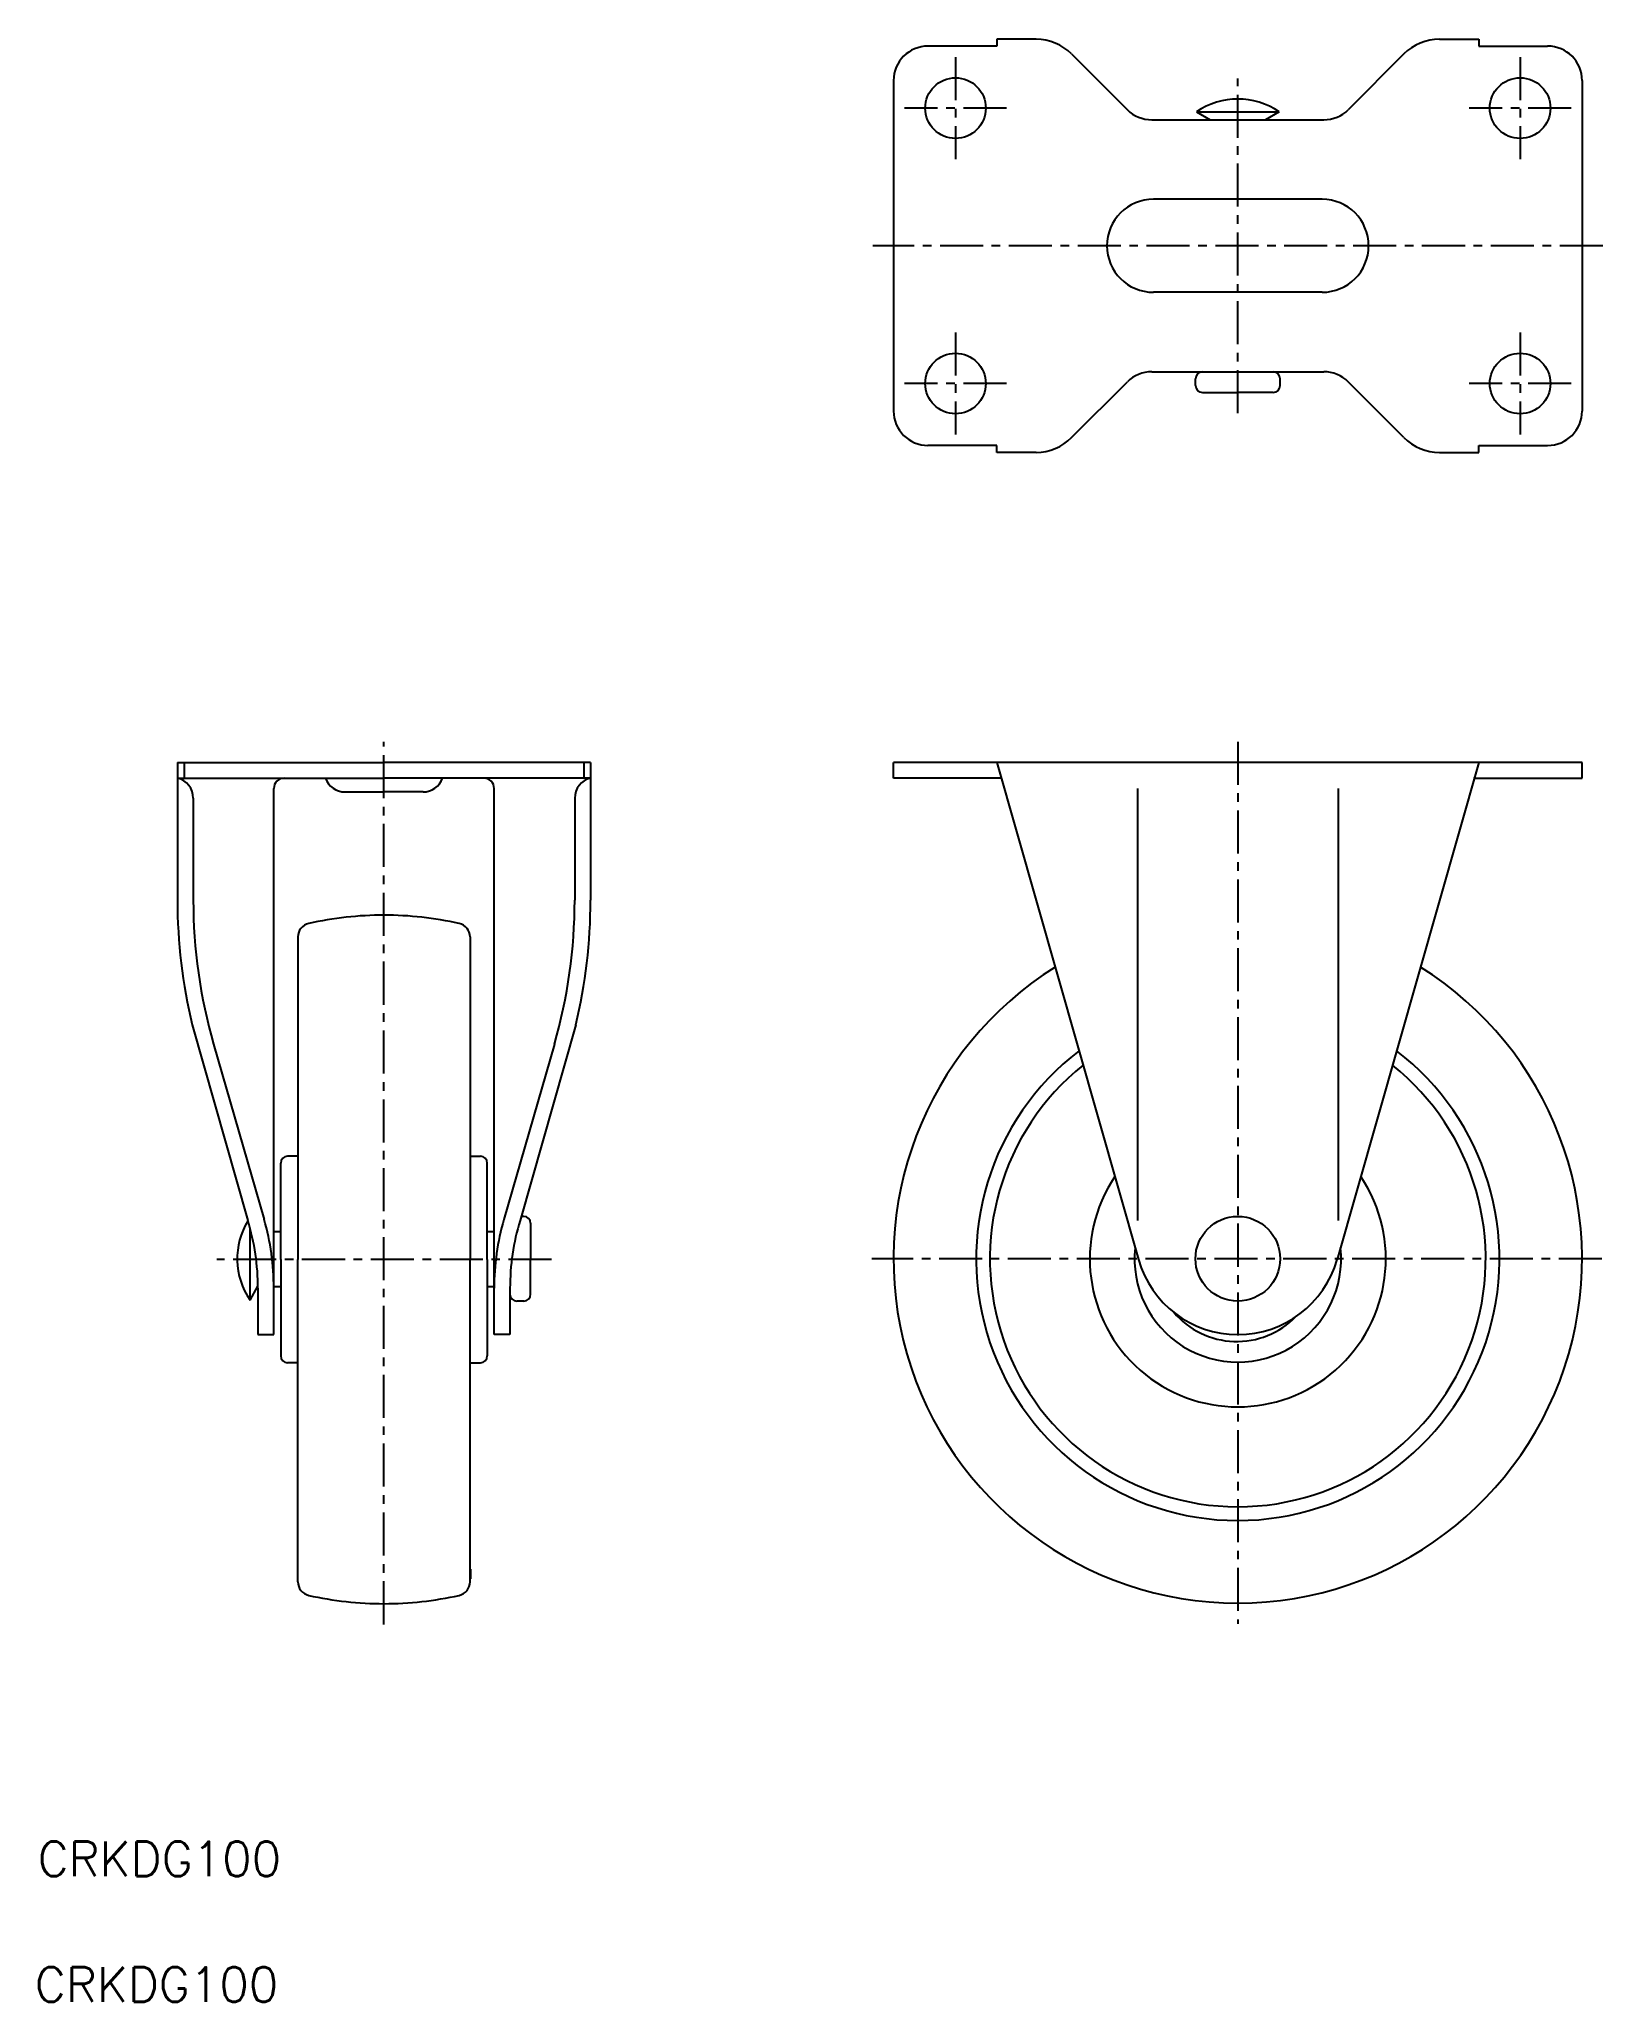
# Model space of a CAD drawing. Extents: x 14 to 241, y -21 to 264.
import ezdxf

# ---------------------------------------------------------------- set-up
doc = ezdxf.new("R2010")
doc.units = 0
doc.header["$LTSCALE"] = 5
doc.linetypes.add('CENTER', pattern=[2, 1.25, -0.25, 0.25, -0.25])
doc.layers.get('0').update_dxf_attribs({"linetype": 'CONTINUOUS'})
doc.layers.add('CENTER', color=1, linetype='CENTER')
doc.styles.get("Standard").update_dxf_attribs({"font": 'txt.shx'})

msp = doc.modelspace()

# ---------------------------------------------------------------- linework, layer by layer
at = {"color": 7, "linetype": 'CONTINUOUS'}
for p, q in [((152.831128, 262.694967), (142.831128, 262.694967)), ((152.831128, 263.694967), (152.831128, 262.694967)), ((158.536301, 263.694967), (152.831128, 263.694967)), ((217.125955, 263.694967), (222.831128, 263.694967)), ((222.831128, 263.694967), (222.831128, 262.694967)), ((222.831128, 262.694967), (232.831128, 262.694967)), ((163.69818, 261.556847), (171.795594, 253.459433)), ((211.964075, 261.556847), (203.866662, 253.459433)), ((137.831128, 257.694967), (137.831128, 209.694967)), ((237.831128, 257.694967), (237.831128, 209.694967)), ((175.331128, 251.994967), (200.331128, 251.994967)), ((181.831128, 253.149668), (193.831128, 253.149668)), ((181.831128, 253.149668), (183.831128, 251.994967)), ((193.831128, 253.149668), (191.831128, 251.994967)), ((200.081128, 240.444967), (175.581128, 240.444967)), ((200.081128, 226.944967), (175.581128, 226.944967)), ((163.69818, 205.833088), (171.795594, 213.930501)), ((175.331128, 215.394967), (200.331128, 215.394967)), ((181.681128, 213.394967), (181.681128, 214.394967)), ((193.981128, 213.394967), (193.981128, 214.394967)), ((211.964075, 205.833088), (203.866662, 213.930501)), ((182.681128, 212.394967), (187.831128, 212.394967)), ((192.981128, 212.394967), (187.831128, 212.394967)), ((152.831128, 204.694967), (142.831128, 204.694967)), ((152.831128, 203.694967), (152.831128, 204.694967)), ((158.536301, 203.694967), (152.831128, 203.694967)), ((217.125955, 203.694967), (222.831128, 203.694967)), ((222.831128, 203.694967), (222.831128, 204.694967)), ((222.831128, 204.694967), (232.831128, 204.694967)), ((33.830393, 158.671079), (63.830393, 158.671079)), ((33.830393, 158.671079), (33.830393, 138.647289)), ((34.830393, 158.671079), (34.830393, 156.371079)), ((93.830393, 158.671079), (63.830393, 158.671079)), ((92.830393, 158.671079), (92.830393, 156.371079)), ((93.830393, 158.671079), (93.830393, 138.647289)), ((137.831128, 156.371079), (137.831128, 158.671079)), ((237.831128, 158.671079), (137.831128, 158.671079)), ((152.831128, 158.671079), (173.405245, 86.46086)), ((222.831128, 158.671079), (202.257011, 86.46086)), ((237.831128, 156.371079), (237.831128, 158.671079)), ((33.830393, 156.371079), (63.830393, 156.371079)), ((47.830393, 75.571079), (47.830393, 154.871079)), ((58.15882, 154.371079), (63.830393, 154.371079)), ((93.830393, 156.371079), (63.830393, 156.371079)), ((69.501966, 154.371079), (63.830393, 154.371079)), ((79.830393, 75.571079), (79.830393, 154.871079)), ((153.578663, 156.371079), (137.831128, 156.371079)), ((173.26006, 154.871079), (173.26006, 92.110349)), ((202.402196, 154.871079), (202.402196, 92.110349)), ((222.083593, 156.371079), (237.831128, 156.371079)), ((36.130393, 153.453889), (36.130393, 138.647289)), ((91.530393, 153.453889), (91.530393, 138.647289)), ((51.330393, 133.312244), (51.330393, 123.474759)), ((76.330393, 133.312244), (76.330393, 123.474759)), ((51.330393, 123.474759), (51.330393, 86.474759)), ((76.330393, 123.474759), (76.330393, 86.474759)), ((35.970393, 120.530329), (44.070393, 92.110349)), ((91.690393, 120.530329), (83.590393, 92.110349)), ((39.078856, 117.760061), (46.418729, 92.279892)), ((88.581929, 117.760061), (81.242056, 92.279892)), ((48.830393, 86.474759), (48.830393, 100.474759)), ((51.330393, 101.474759), (49.830393, 101.474759)), ((76.330393, 101.474759), (77.830393, 101.474759)), ((78.830393, 86.474759), (78.830393, 100.474759)), ((84.130393, 92.721079), (83.764457, 92.721079)), ((85.130393, 91.721079), (85.130393, 86.571079)), ((44.375692, 80.571079), (44.375692, 91.042415)), ((48.830393, 90.474759), (47.830393, 90.474759)), ((79.830393, 90.474759), (78.830393, 90.474759)), ((48.830393, 86.474759), (48.830393, 72.474759)), ((51.330393, 49.474759), (51.330393, 86.474759)), ((76.330393, 49.474759), (76.330393, 86.474759)), ((78.830393, 86.474759), (78.830393, 72.474759)), ((85.130393, 81.421079), (85.130393, 86.571079)), ((44.375692, 80.571079), (45.530393, 82.571079)), ((45.530393, 82.279517), (45.530393, 75.571079)), ((48.830393, 82.474759), (47.830393, 82.474759)), ((79.830393, 82.474759), (78.830393, 82.474759)), ((82.130393, 82.279517), (82.130393, 75.571079)), ((84.130393, 80.421079), (83.130393, 80.421079)), ((45.530393, 75.571079), (47.830393, 75.571079)), ((82.130393, 75.571079), (79.830393, 75.571079)), ((51.330393, 71.474759), (49.830393, 71.474759)), ((76.330393, 71.474759), (77.830393, 71.474759)), ((51.330393, 39.637274), (51.330393, 49.474759)), ((76.330393, 39.637274), (76.330393, 49.474759)), ((76.371991, 41.474759), (76.371991, 40.104247)), ((76.371991, 41.474759), (76.371991, 40.104247)), ((76.371991, 40.104247), (76.371991, 41.474759)), ((76.371991, 41.474759), (76.371991, 40.104247))]:
    msp.add_line(p, q, dxfattribs=at)
for centre, radius in [((146.831128, 253.694967), 4.4), ((228.831128, 253.694967), 4.4), ((146.831128, 213.694967), 4.4), ((228.831128, 213.694967), 4.4), ((187.831128, 86.571079), 6.15)]:
    msp.add_circle(centre, radius, dxfattribs=at)
for centre, radius, start, end in [((142.831128, 257.694967), 5, 90, 180), ((158.536301, 256.394967), 7.3, 45, 90), ((217.125955, 256.394967), 7.3, 90, 135), ((232.831128, 257.694967), 5, 0, 90), ((187.831128, 244.416867), 10.595367, 55.508412, 124.491588), ((175.331128, 256.994967), 5, 225, 270), ((200.331128, 256.994967), 5, 270, 315), ((175.581128, 233.694967), 6.75, 90, 270), ((200.081128, 233.694967), 6.75, 270, 90), ((175.331128, 210.394967), 5, 90, 135), ((182.681128, 214.394967), 1, 90, 180), ((192.981128, 214.394967), 1, 0, 90), ((200.331128, 210.394967), 5, 45, 90), ((182.681128, 213.394967), 1, 180, 270), ((192.981128, 213.394967), 1, 270, 0), ((142.831128, 209.694967), 5, 180, 270), ((232.831128, 209.694967), 5, 270, 0), ((158.536301, 210.994967), 7.3, 270, 315), ((217.125955, 210.994967), 7.3, 225, 270), ((33.130393, 153.453889), 3, 0, 76.506601), ((49.330393, 154.871079), 1.5, 90, 180), ((58.15882, 157.371079), 3, 199.471221, 270), ((69.501966, 157.371079), 3, 270, 340.528779), ((78.330393, 154.871079), 1.5, 0, 90), ((94.530393, 153.453889), 3, 103.493399, 180), ((111.588297, 138.647289), 77.757904, 180, 193.47328), ((111.588297, 138.647289), 75.457904, 180, 196.06969), ((16.072489, 138.647289), 75.457904, 343.93031, 0), ((16.072489, 138.647289), 77.757904, 346.52672, 0), ((53.330393, 133.312244), 2, 102.635625, 180), ((63.830393, 86.474759), 50, 90, 102.635625), ((63.830393, 86.474759), 50, 77.364375, 90), ((74.330393, 133.312244), 2, 360, 77.364375), ((187.831128, 86.555033), 50, 122.04363, 57.95637), ((187.831128, 86.555033), 38, 127.358737, 52.641263), ((187.831128, 86.555033), 36, 128.61525, 51.38475), ((49.830393, 100.474759), 1, 90, 180), ((77.830393, 100.474759), 1, 360, 90), ((187.831128, 86.555033), 21.5, 146.180815, 33.819185), ((53.108493, 86.571079), 10.595367, 148.521396, 214.491588), ((11.702703, 82.279517), 33.82769, 0, 16.894775), ((11.702703, 82.279517), 36.12769, 0, 16.06969), ((115.958083, 82.279517), 36.12769, 163.93031, 180), ((115.958083, 82.279517), 33.82769, 163.105225, 180), ((84.130393, 91.721079), 1, 0, 90), ((187.831128, 86.555033), 15, 173.819703, 6.180297), ((187.831128, 90.571079), 15, 195.903299, 344.096701), ((83.130393, 81.421079), 1, 180, 270), ((84.130393, 81.421079), 1, 270, 360), ((187.689516, 86.555033), 12, 220.234417, 315.72658), ((49.830393, 72.474759), 1, 180, 270), ((77.830393, 72.474759), 1, 270, 360), ((53.330393, 39.637274), 2, 180, 257.364375), ((63.830393, 86.474759), 50, 257.364375, 270), ((63.830393, 86.474759), 50, 270, 282.635625), ((74.330393, 39.637274), 2, 282.635625, 360)]:
    msp.add_arc(centre, radius, start, end, dxfattribs=at)
at = {"layer": 'CENTER', "color": 1, "linetype": 'CENTER'}
for p, q in [((146.831128, 261.094967), (146.831128, 246.294967)), ((228.831128, 261.094967), (228.831128, 246.294967)), ((187.831128, 209.394967), (187.831128, 258.012234)), ((154.231128, 253.694967), (139.431128, 253.694967)), ((236.231128, 253.694967), (221.431128, 253.694967)), ((240.831128, 233.694967), (134.831128, 233.694967)), ((146.831128, 221.094967), (146.831128, 206.294967)), ((228.831128, 221.094967), (228.831128, 206.294967)), ((154.231128, 213.694967), (139.431128, 213.694967)), ((236.231128, 213.694967), (221.431128, 213.694967)), ((63.830393, 33.474759), (63.830393, 161.671079)), ((187.831128, 161.671079), (187.831128, 33.571079)), ((88.171991, 86.474759), (39.571991, 86.474759)), ((240.689516, 86.555033), (134.689516, 86.555033))]:
    msp.add_line(p, q, dxfattribs=at)

# ---------------------------------------------------------------- texts
for p in [(13.537206, -3.078956), (13.121988, -21.34152)]:
    msp.add_text('CRKDG100', height=5).set_placement(p)

doc.saveas('drawing.dxf')
